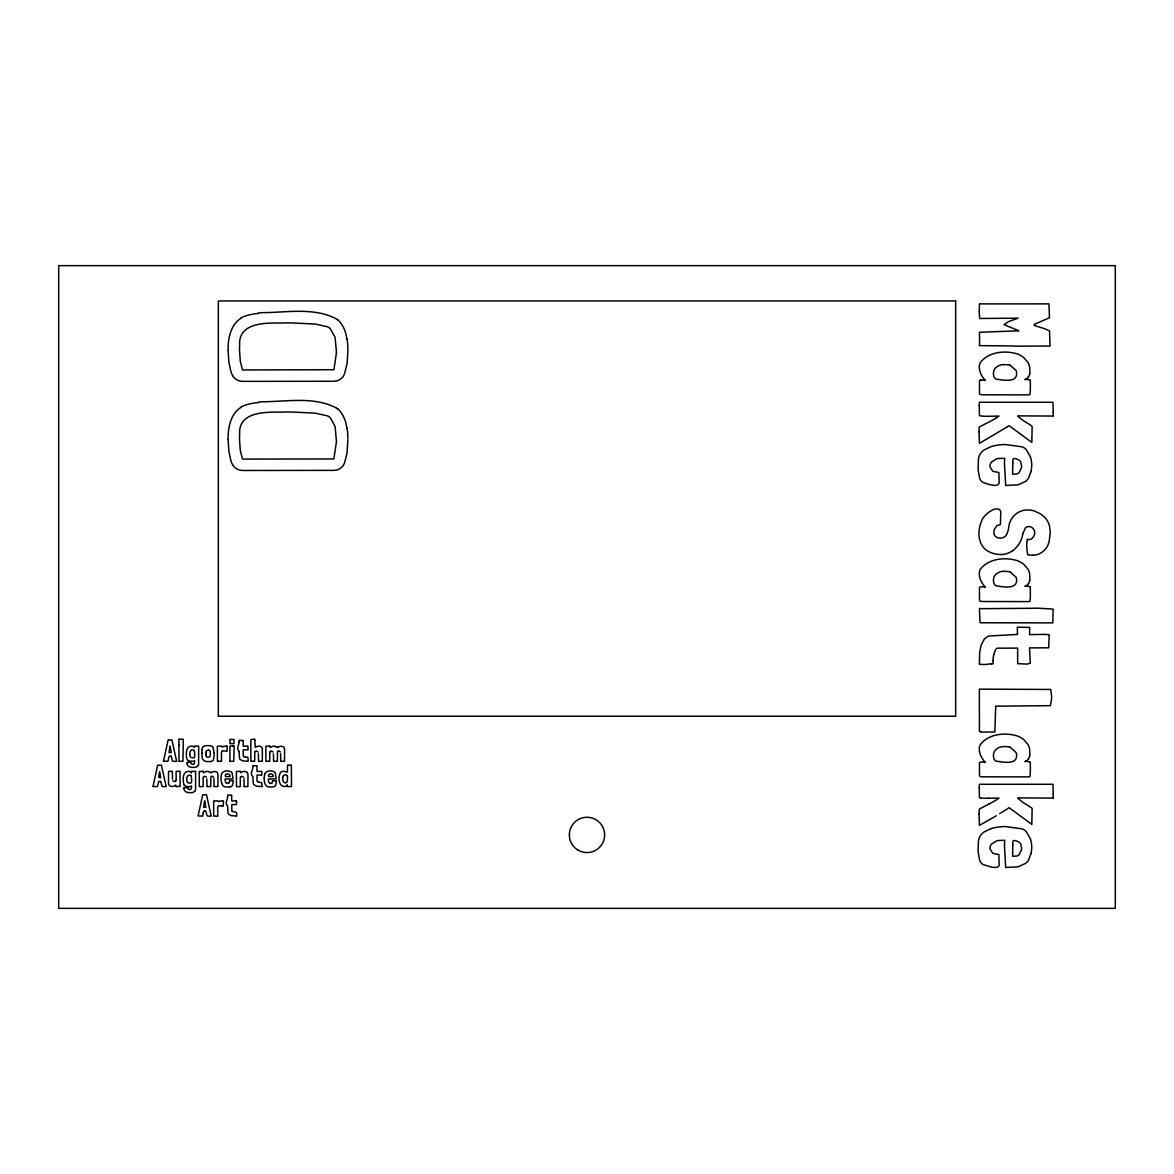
<?xml version="1.0" encoding="UTF-8"?>
<svg xmlns="http://www.w3.org/2000/svg" width="1174" height="1174" viewBox="0 0 1174 1174"><rect width="100%" height="100%" fill="white"/><g stroke="black" fill="none" stroke-linecap="round" stroke-linejoin="round"><path stroke-width="1.5" d="M186.681 779.36L186.695 778.846A5.063 5.063 0 0 1 186.739 778.171A5.063 5.063 0 0 1 187.972 775.721A2.113 2.113 0 0 1 189.308 775.163A3.214 3.214 0 0 1 189.748 775.178L190.203 775.266A1.629 1.629 0 0 1 191.245 776.219M189.748 754.09L189.748 753.576A5.063 5.063 0 0 1 189.792 752.901A5.063 5.063 0 0 1 191.039 750.45A2.113 2.113 0 0 1 192.375 749.893A3.214 3.214 0 0 1 192.815 749.907L193.255 749.995A1.629 1.629 0 0 1 194.312 750.949M979.248 311.58L979.439 304.286M239.1 742.071C238.469 747.09 236.297 747.955 239.114 751.536M191.479 772.697L191.45 772.125A1.981 1.981 0 0 1 191.479 771.465M205.964 755.513L206.565 756.863A2.583 2.583 0 0 0 207.871 757.274A4.197 4.197 0 0 0 208.4 757.259L209.442 756.936A1.541 1.541 0 0 0 210.043 756.261L210.307 754.354A13.912 13.912 0 0 0 210.337 753.341A7.631 7.631 0 0 0 210.263 752.108A1.966 1.966 0 0 0 208.414 750.113M979.439 609.497L980.055 622.778L1052.814 622.88L1053.107 609.101L1037.904 608.176A175.762 175.762 0 0 0 1033.458 608.279L981.89 608.66A111.721 111.721 0 0 1 979.439 608.484M206.008 754.295L206.066 752.534M206.008 754.427L205.964 755.396M191.509 787.211L191.113 788.913A1.57 1.57 0 0 1 190.247 789.559L189.542 789.632A1.864 1.864 0 0 1 187.884 787.754M194.576 761.999L194.165 763.643A1.57 1.57 0 0 1 193.299 764.289L192.595 764.362A1.864 1.864 0 0 1 191.729 764.039A1.79 1.79 0 0 1 190.892 762.542A9.363 9.363 0 0 0 187.004 762.528M214.167 753.018L214.079 754.897A57.952 57.952 0 0 1 213.903 757.391L213.242 760.121A2.906 2.906 0 0 1 211.746 761.178A6.912 6.912 0 0 1 210.307 761.588M269.712 752.93L269.8 759.637A11.021 11.021 0 0 1 269.697 761.075L269.682 761.192A3.419 3.419 0 0 1 268.508 761.339M236.458 804.131L236.576 802.003M247.89 749.379L248.007 747.251A2.333 2.333 0 0 0 247.802 746.004L243.267 746.268L243.121 740.501M261.699 774.649L261.831 772.521A2.333 2.333 0 0 0 261.611 771.274L257.077 771.538L256.93 765.771M176.217 779.727L176.085 773.666A11.872 11.872 0 0 1 176.203 771.567L176.276 771.435A3.419 3.419 0 0 1 177.421 771.303L179.094 771.303A5.665 5.665 0 0 0 180.018 771.274L180.092 785.582A12.474 12.474 0 0 1 180.062 786.419L180.048 786.507A9.113 9.113 0 0 0 178.976 786.433L176.364 786.639M287.513 765.521L287.425 772.125L283.77 771.303A6.765 6.765 0 0 0 281.599 771.744A2.597 2.597 0 0 0 280.733 772.213C277.695 776.366 278.209 787.431 285.561 786.433A2.128 2.128 0 0 0 286.984 785.333L287.087 785.098M264.209 777.922L264.179 778.626A15.365 15.365 0 0 0 264.81 783.117A5.958 5.958 0 0 0 266.938 786.375A4.344 4.344 0 0 0 268.553 786.859L271.326 786.962A13.662 13.662 0 0 0 271.84 786.947L273.116 786.829A3.463 3.463 0 0 0 275.597 785.567L276.183 783.087A46.711 46.711 0 0 0 276.404 780.783A2.935 2.935 0 0 0 275.288 780.71L272.911 780.725M202.06 749.511L202.104 749.247A5.753 5.753 0 0 1 202.236 748.63L202.544 747.677M225.232 775.897L225.643 774.693A1.702 1.702 0 0 1 226.347 774.106L227.154 773.915A3.038 3.038 0 0 1 228.827 774.18A2.216 2.216 0 0 1 230.031 776.19M268.406 775.897L268.831 774.693A1.702 1.702 0 0 1 269.536 774.106L270.328 773.915A3.038 3.038 0 0 1 272.016 774.18A2.216 2.216 0 0 1 273.204 776.19M1023.024 533.304L1025.43 527.874A5.342 5.342 0 0 1 1026.942 526.877C1031.917 525.013 1036.246 530.663 1034.265 535.183A11.27 11.27 0 0 1 1033.032 537.296L1031.961 538.499A4.579 4.579 0 0 1 1028.996 539.585A5.166 5.166 0 0 1 1027.573 539.38M153.031 786.345L157.654 765.287A2.642 2.642 0 0 1 158.108 765.243M993.732 654.593L995.523 649.838A6.633 6.633 0 0 1 997.181 648.209L1017.653 648.107L1017.653 663.809A9.906 9.906 0 0 1 1019.164 663.721L1026.986 664.102L1030.317 663.207L1029.51 647.901L1048.749 647.799A15.145 15.145 0 0 1 1048.69 646.903L1049.16 636.147A8.922 8.922 0 0 0 1049.072 634.723A47.914 47.914 0 0 0 1043.51 634.444M282.802 776.983L283.11 776.043A2.099 2.099 0 0 1 283.873 775.236L285.091 774.855A4.476 4.476 0 0 1 286.397 774.869L287.41 775.911M203.205 813.406L203.425 812.349M163.48 761.207L168.131 740.016A2.642 2.642 0 0 1 168.586 739.972M1030.816 471.889L1028.629 477.921A13.662 13.662 0 0 1 1025.665 481.311L1018.151 484.803L1005.692 485.464L1004.474 463.759A33.738 33.738 0 0 1 1004.812 458.3L998.854 458.447M1030.816 853.909L1028.629 859.94A13.662 13.662 0 0 1 1025.665 863.33L1018.151 866.838L1005.692 867.483L1004.474 845.779A33.738 33.738 0 0 1 1004.812 840.32L998.854 840.467M264.781 774.018L264.884 773.695A4.314 4.314 0 0 1 267.114 771.597L267.892 771.274A8.159 8.159 0 0 1 272.397 771.127L274.202 771.802A4.094 4.094 0 0 1 275.215 772.697L276.272 778.729A16.275 16.275 0 0 1 274.555 778.89L270.093 779.052A10.126 10.126 0 0 1 268.318 778.949L268.347 780.549M344.51 463.158L347.005 453.296L347.9 439.824M344.466 374.124L347.152 363.192L347.886 350.439M169.995 746.326L169.012 752.593L171.257 752.593L170.113 746.238M204.584 801.079L203.601 807.345L205.846 807.345L204.804 801.094M198.377 765.243L197.995 765.741A4.711 4.711 0 0 1 194.767 767.4L191.186 767.312A5.503 5.503 0 0 1 187.473 765.14A4.725 4.725 0 0 1 187.004 762.865M195.31 790.513L194.943 791.012A4.711 4.711 0 0 1 191.7 792.67L188.119 792.582A5.503 5.503 0 0 1 184.406 790.41A4.725 4.725 0 0 1 183.936 788.136M979.468 304.213L979.586 304.11A2.509 2.509 0 0 1 980.158 303.89L1048.954 303.875L1049.453 317.229M1049.468 317.758L1038.359 322.601A67.828 67.828 0 0 0 1036.319 323.408L1034.162 324.45L1034.279 325.403A8.57 8.57 0 0 0 1035.072 325.712L1042.673 328.104A71.643 71.643 0 0 1 1045.755 329.146L1049.673 331.039A13.956 13.956 0 0 0 1049.571 332.756L1050.07 346.037L1015.451 346.139A65.48 65.48 0 0 1 1011.665 345.934L979.351 345.626A40.708 40.708 0 0 0 979.6 342.162L979.439 332.257L1018.856 330.833L1017.638 330.217A37.612 37.612 0 0 0 1015.657 329.439L1004.064 324.699L1008.525 321.647A27.985 27.985 0 0 1 1009.743 321.162L1018.151 318.169L979.747 318.477A41.295 41.295 0 0 1 979.292 311.58M995.992 418.135L999.001 416.051L988.567 416.256A48.428 48.428 0 0 1 980.305 415.889L979.439 415.655L979.248 405.822M1007.483 426.734L1009.141 425.678L1031.829 442.407L1032.137 426.397L1031.3 425.736A51.289 51.289 0 0 0 1028.453 423.799L1025.049 421.686A56.396 56.396 0 0 1 1022.099 419.808L1017.653 416.051A19.694 19.694 0 0 1 1021.189 415.889L1053.005 416.051M1007.087 426.969L979.439 443.317L979.043 431.871M1007.087 809.003L1009.141 807.697L1031.829 824.427L1032.137 808.416L1031.3 807.756A51.289 51.289 0 0 0 1028.453 805.819L1025.049 803.706A56.396 56.396 0 0 1 1022.099 801.827L1017.653 798.085A19.694 19.694 0 0 1 1021.189 797.909L1053.005 798.085M1006.25 809.532L1001.569 812.467M1000.6 813.068L999.646 813.655M996.271 815.739L995.303 816.341M994.334 816.928L979.439 825.337L979.043 813.89M241.184 318.139C230.75 324.376 227.829 338.684 228.108 350.248M241.184 407.246C230.574 413.659 227.932 427.762 228.108 439.355M221.504 761.192L221.475 761.222A4.491 4.491 0 0 1 220.228 761.354M175.586 785.171L176.027 785.582A6.472 6.472 0 0 0 176.085 786.536M203.733 772.756L203.293 772.331A6.472 6.472 0 0 0 203.234 771.391M255.286 747.486L254.831 740.545M270.343 747.486L269.903 747.06A6.472 6.472 0 0 0 269.844 746.121M240.831 772.786L240.435 772.331A6.472 6.472 0 0 0 240.391 771.391M277.739 747.31L276.8 747.207M211.129 772.58L210.19 772.477M218.54 805.951L217.674 807.36L217.777 815.827M287.542 765.154L287.909 765.081A13.53 13.53 0 0 1 288.921 765.037L289.861 765.052A10.992 10.992 0 0 1 291.343 765.14L291.519 786.536L289.156 786.595A9.832 9.832 0 0 1 287.425 786.507M988.772 804.102L979.439 809.018A17.537 17.537 0 0 0 979.116 813.876M222.268 751.199L221.402 752.593L221.504 761.075M221.915 746.987L222.972 746.576M218.188 801.739L219.245 801.328M990.944 828.683L984.047 831.999A16.744 16.744 0 0 0 980.246 835.873A14.499 14.499 0 0 0 978.426 841.142L978.133 850.372A45.551 45.551 0 0 0 978.177 852.075L979.659 860.542A10.17 10.17 0 0 0 982.887 864.46C987.026 865.678 997.269 869.993 999.118 865.443A18.931 18.931 0 0 0 999.103 863.536L998.898 854.525L992.896 853.381L989.99 848.993A12.019 12.019 0 0 1 990.166 846.615A7.69 7.69 0 0 1 991.736 843.915L996.77 840.833A5.459 5.459 0 0 1 997.401 840.687L998.516 840.511M233.758 743.553L234.081 739.459L229.943 739.371L230.06 743.568M998.516 458.491L997.401 458.667A5.459 5.459 0 0 0 996.77 458.814L991.736 461.896A7.69 7.69 0 0 0 990.181 464.596A12.019 12.019 0 0 0 990.005 466.973L992.896 471.361L998.898 472.506L999.103 481.516A18.931 18.931 0 0 1 999.118 483.424C997.181 487.856 987.085 483.732 982.887 482.426A10.17 10.17 0 0 1 979.659 478.522L978.177 470.055A45.551 45.551 0 0 1 978.133 468.338L978.426 459.122A14.499 14.499 0 0 1 980.246 453.854A16.744 16.744 0 0 1 984.047 449.98L990.944 446.663A51.23 51.23 0 0 1 1005.59 444.535L1022.305 446.868A12.841 12.841 0 0 1 1026.164 449.451L1030.42 456.891A27.178 27.178 0 0 1 1031.741 464.699A27.325 27.325 0 0 1 1030.831 471.889M285.752 782.72L285.898 782.691A1.6 1.6 0 0 0 287.116 781.825L287.234 781.4A15.57 15.57 0 0 0 287.322 775.926M991.311 664.058L993.131 663.809A19.268 19.268 0 0 1 993.072 663.002L993.028 660.463M221.681 783.102A5.958 5.958 0 0 0 223.75 786.375A4.344 4.344 0 0 0 225.379 786.859L228.152 786.962A13.662 13.662 0 0 0 228.666 786.947L229.943 786.829M202.97 771.274L200.343 771.479A9.143 9.143 0 0 1 199.888 771.465L199.272 771.494A12.474 12.474 0 0 0 199.228 772.331L199.316 786.653A5.885 5.885 0 0 1 200.226 786.624L201.899 786.653A3.419 3.419 0 0 0 203.058 786.536L203.087 786.463A11.021 11.021 0 0 0 203.19 784.907L203.117 778.201A1.966 1.966 0 0 1 203.718 776.704M221.211 746.033L218.467 746.209A9.113 9.113 0 0 1 217.41 746.15A12.474 12.474 0 0 0 217.351 747.06L217.439 761.383A6.017 6.017 0 0 1 218.349 761.354M210.249 761.574L206.14 761.5A4.872 4.872 0 0 1 203.513 760.18A4.036 4.036 0 0 1 202.427 758.345A7.792 7.792 0 0 1 202.031 756.056L202.001 753.312M191.391 761.324L192.991 761.266A2.421 2.421 0 0 0 194.605 760.591L194.576 761.735M188.324 786.595L189.939 786.536A2.421 2.421 0 0 0 191.553 785.861L191.509 787.006M236.312 800.785L231.718 801.035L231.689 795.253M242.813 740.515L239.628 740.368M256.622 765.786L253.437 765.639M231.425 795.268L228.196 795.136M247.626 757.201L246.922 757.215A11.256 11.256 0 0 1 245.161 756.981L245.161 757.01M261.494 782.471L260.731 782.486A11.256 11.256 0 0 1 258.97 782.251M261.729 786.565L256.666 786.213L253.995 784.804A3.199 3.199 0 0 1 253.408 783.88A49.264 49.264 0 0 1 252.968 776.806C249.607 773.226 252.41 772.154 252.909 767.341A14.367 14.367 0 0 1 252.997 765.668M236.4 816.047L231.425 815.695L228.754 814.286A3.199 3.199 0 0 1 228.167 813.377A49.264 49.264 0 0 1 227.727 806.289C224.483 802.722 227.184 801.71 227.668 796.823A14.367 14.367 0 0 1 227.756 795.165M981.068 379.98L980.466 380.053A1.6 1.6 0 0 0 979.454 380.919L979.527 393.804A1.629 1.629 0 0 0 980.525 394.596L981.171 394.669A23.627 23.627 0 0 1 983.313 394.802L1027.411 394.875A12.855 12.855 0 0 0 1028.483 394.831L1029.906 394.669L1030.17 392.483A69.457 69.457 0 0 0 1030.361 388.77L1030.332 379.95A10.639 10.639 0 0 1 1029.29 379.789L1028.028 379.628A13.031 13.031 0 0 0 1025.151 379.451M988.567 798.276L999.001 798.085L995.992 800.154A85.951 85.951 0 0 1 988.757 804.087M205.039 810.882L203.806 810.941A12.107 12.107 0 0 0 203.44 812.349M258.544 761.354L260.98 761.324A19.4 19.4 0 0 0 262.11 761.266L262.345 761.236A11.3 11.3 0 0 1 262.316 760.767L262.374 750.171A16.098 16.098 0 0 0 262.301 749.056L261.714 747.192A4.901 4.901 0 0 0 258.735 746.209A4.901 4.901 0 0 0 255.594 747.266M273.615 761.354L276.051 761.324A19.4 19.4 0 0 0 277.167 761.266L277.416 761.236A10.39 10.39 0 0 1 277.372 760.459L277.475 751.507A2.157 2.157 0 0 1 278.664 751.037M280.747 761.354L283.198 761.324A19.4 19.4 0 0 0 284.313 761.266L284.548 761.236A11.3 11.3 0 0 1 284.534 760.767L284.578 750.171A16.098 16.098 0 0 0 284.504 749.056L283.917 747.192A5.019 5.019 0 0 0 277.871 747.354M172.314 771.303L169.878 771.333A19.4 19.4 0 0 0 168.763 771.391L168.63 771.406A11.3 11.3 0 0 1 168.542 771.89L168.484 782.486A16.098 16.098 0 0 0 168.557 783.601L169.159 785.465A4.901 4.901 0 0 0 172.123 786.448A4.901 4.901 0 0 0 175.278 785.377M229.722 780.725L232.1 780.666A2.935 2.935 0 0 1 233.23 780.725A46.711 46.711 0 0 1 233.01 783.087L232.437 785.45A3.463 3.463 0 0 1 229.943 786.8M207.006 786.624L209.442 786.595A19.4 19.4 0 0 0 210.572 786.536L210.806 786.507A10.39 10.39 0 0 1 210.762 785.729L210.865 776.777A2.157 2.157 0 0 1 212.054 776.308M214.152 786.624L216.588 786.595A19.4 19.4 0 0 0 217.704 786.536L217.953 786.507A11.3 11.3 0 0 1 217.924 786.037L217.982 775.442A16.098 16.098 0 0 0 217.909 774.326L217.381 772.521A5.019 5.019 0 0 0 211.261 772.624M244.148 786.624L246.584 786.595A19.4 19.4 0 0 0 247.714 786.536L247.949 786.507A11.3 11.3 0 0 1 247.919 786.037L247.978 775.442A16.098 16.098 0 0 0 247.905 774.326L247.318 772.463A4.901 4.901 0 0 0 244.339 771.479M247.919 749.834L243.209 749.834L243.238 755.968A2.803 2.803 0 0 0 245.014 756.922M261.729 775.104L257.018 775.104L257.047 781.238A2.803 2.803 0 0 0 258.823 782.192L258.97 782.28M236.488 804.586L231.777 804.586L231.806 810.72M220.228 761.383L218.349 761.354M253.437 761.383L251.867 761.354M268.508 761.383L266.938 761.354A5.885 5.885 0 0 0 265.911 761.383L265.838 747.06A12.474 12.474 0 0 1 265.867 746.224L266.498 746.194A9.143 9.143 0 0 0 266.953 746.209L269.565 746.004M1043.51 634.415L1029.598 634.635L1029.701 627.43L1017.344 627.136L1017.447 634.43L988.361 636.044L984.414 638.949L981.068 645.289L979.659 652.539L979.439 663.809M217.469 800.785L214.739 800.962A9.113 9.113 0 0 1 213.683 800.903L213.668 800.991A12.474 12.474 0 0 0 213.624 801.827L213.712 816.135A6.017 6.017 0 0 1 214.622 816.106L216.5 816.135A4.491 4.491 0 0 0 217.66 816.047M233.024 745.989L234.198 746.004L233.714 761.28A9.01 9.01 0 0 1 232.775 761.31L230.163 761.295M232.878 745.989L230.06 745.916A25.432 25.432 0 0 0 229.928 749.555L229.928 760.693A26.415 26.415 0 0 1 229.884 761.295M269.125 776.557L272.911 776.616M191.113 761.354L188.368 760.752A2.994 2.994 0 0 1 187.15 759.431A11.388 11.388 0 0 1 186.358 755.88L186.328 753.312A11.637 11.637 0 0 1 186.417 751.991L186.725 750.406A5.107 5.107 0 0 1 187.106 749.071L187.723 748.102A3.625 3.625 0 0 1 188.632 747.046A5.562 5.562 0 0 1 191.876 746.18L192.932 746.312A2.333 2.333 0 0 1 194.326 747.427L194.4 747.618M188.045 786.624L185.301 786.022A2.994 2.994 0 0 1 184.098 784.702M179.152 739.194L183.291 739.282L182.968 761.251A9.01 9.01 0 0 1 181.853 761.31L179.27 761.295M203.674 794.769L204.012 794.769A10.86 10.86 0 0 0 204.599 794.754L206.463 794.607L211.232 816.047A10.463 10.463 0 0 1 207.167 815.886A9.935 9.935 0 0 1 206.932 815.314L206.242 812.613A12.665 12.665 0 0 0 205.714 810.955A1.908 1.908 0 0 0 205.039 810.911M226.465 746.136L225.672 746.121A9.26 9.26 0 0 0 222.972 746.591M225.848 776.557L229.722 776.616M169.027 740.002L169.423 740.016A10.86 10.86 0 0 0 170.01 740.002L171.874 739.855L176.643 761.295A10.463 10.463 0 0 1 172.578 761.134A9.935 9.935 0 0 1 172.343 760.547L171.653 757.861A12.665 12.665 0 0 0 171.125 756.203M158.549 765.272L158.945 765.287A10.86 10.86 0 0 0 159.532 765.272L161.396 765.125L166.165 786.565A10.463 10.463 0 0 1 162.1 786.404L162.056 786.433A9.935 9.935 0 0 1 161.865 785.817L161.176 783.131A12.665 12.665 0 0 0 160.647 781.473M163.538 761.266L167.339 761.324A2.524 2.524 0 0 0 167.882 761.266A13.662 13.662 0 0 0 168.572 758.639L168.836 757.597A12.107 12.107 0 0 1 169.188 756.261L170.45 756.129A1.908 1.908 0 0 1 171.008 756.159M153.06 786.536L156.861 786.595A2.524 2.524 0 0 0 157.404 786.536A13.662 13.662 0 0 0 158.094 783.909L158.358 782.867A12.107 12.107 0 0 1 158.71 781.532L159.972 781.4A1.908 1.908 0 0 1 160.53 781.429M188.823 771.421L189.88 771.582A2.333 2.333 0 0 1 191.259 772.697L191.333 772.888M230.427 743.568L232.892 743.626A4.608 4.608 0 0 0 233.758 743.568M240.112 771.274L237.486 771.479A9.113 9.113 0 0 1 236.429 771.421L236.414 771.494A12.474 12.474 0 0 0 236.385 772.331L236.458 786.653A5.665 5.665 0 0 1 237.368 786.624L239.041 786.653A3.419 3.419 0 0 0 240.2 786.536L240.23 786.463A11.021 11.021 0 0 0 240.332 784.907L240.259 778.201A1.966 1.966 0 0 1 240.861 776.704M254.538 739.165L250.84 739.62L250.854 761.383A5.665 5.665 0 0 1 251.764 761.354M279.03 751.067L280.293 751.991M212.435 776.337L213.697 777.261M1028.028 586.34L1029.29 586.516A10.639 10.639 0 0 0 1030.317 586.604L1030.361 595.482A69.457 69.457 0 0 1 1030.185 599.21L1029.906 601.396L1028.483 601.543A12.855 12.855 0 0 1 1027.411 601.602L983.313 601.514A23.627 23.627 0 0 0 981.171 601.382L980.525 601.308A1.629 1.629 0 0 1 979.527 600.53L979.454 587.631A1.6 1.6 0 0 1 980.466 586.765L981.068 586.707A12.943 12.943 0 0 1 983.445 586.897L983.577 586.927A9.788 9.788 0 0 0 985.118 587.117M980.319 797.836L979.439 797.674L979.248 787.842M1010.095 365.187L1016.229 370.661C1019.34 383.546 1003.609 380.185 995.948 379.07A3.463 3.463 0 0 1 995.259 378.571A5.562 5.562 0 0 1 993.791 376.15L993.453 374.389A10.742 10.742 0 0 1 993.439 373.083L993.732 371.175A7.646 7.646 0 0 1 995.831 367.653L996.565 367.007A11.623 11.623 0 0 1 1003.711 364.556M1010.095 571.899L1016.229 577.373C1019.34 590.258 1003.609 586.912 995.948 585.782A3.463 3.463 0 0 1 995.259 585.283A5.562 5.562 0 0 1 993.791 582.862L993.453 581.101A10.742 10.742 0 0 1 993.439 579.809L993.732 577.887A7.646 7.646 0 0 1 995.831 574.365L996.565 573.734A11.623 11.623 0 0 1 1003.711 571.283M1010.095 747.207L1016.229 752.681C1019.34 765.565 1003.609 762.219 995.948 761.09A3.463 3.463 0 0 1 995.259 760.591A5.562 5.562 0 0 1 993.791 758.169L993.453 756.408A10.742 10.742 0 0 1 993.439 755.102L993.732 753.194A7.646 7.646 0 0 1 995.831 749.672L996.565 749.027A11.623 11.623 0 0 1 1003.711 746.591A28.646 28.646 0 0 1 1010.11 747.134M336.219 318.8C313.752 307.045 286.236 312.636 261.963 312.651A117.415 117.415 0 0 0 258.251 313.091M336.219 407.921C313.752 396.166 286.221 401.743 261.963 401.757A117.415 117.415 0 0 0 258.251 402.212M336.366 318.917L337.877 320.194M336.366 408.038L337.877 409.3M287.248 785.098L287.395 786.286M232.628 375.607L232.188 374.814A23.025 23.025 0 0 1 230.926 371.644L228.901 362.311L228.123 350.747M232.569 464.625L232.188 463.921A23.025 23.025 0 0 1 230.926 460.751L228.901 451.432L228.123 439.766M258.089 751.991L256.475 751.052A2.04 2.04 0 0 0 255.33 751.507M243.693 777.261L242.079 776.322A2.04 2.04 0 0 0 240.919 776.777M172.827 780.783L174.383 781.605A2.04 2.04 0 0 0 175.542 781.15M273.116 751.991L271.546 751.052A2.04 2.04 0 0 0 270.387 751.507M206.521 777.261L204.936 776.322A2.04 2.04 0 0 0 203.777 776.777M346.99 338.494L347.122 339.359M346.99 427.6L347.122 428.481M280.586 753.737L280.733 760.957M273.439 753.737L273.586 760.957M206.844 779.008L206.976 786.228M172.505 779.14L172.343 771.7M258.368 753.547L258.529 760.957M243.972 778.788L244.133 786.228M213.962 778.788L214.123 786.228M254.802 739.282L254.831 740.178M214.152 752.798L212.92 747.002A4.505 4.505 0 0 0 210.953 745.93L209.794 745.71A9.73 9.73 0 0 0 208.811 745.666L206.639 745.681A7.044 7.044 0 0 0 204.32 746.136A2.847 2.847 0 0 0 202.544 747.383M225.173 780.549L225.129 778.934A10.126 10.126 0 0 0 226.773 779.037L231.381 778.905A16.275 16.275 0 0 0 233.098 778.744L232.041 772.697A4.094 4.094 0 0 0 231.014 771.802L229.209 771.142A8.159 8.159 0 0 0 224.704 771.274L223.926 771.567A4.314 4.314 0 0 0 221.651 773.681M178.903 745.094L179.02 760.561A33.518 33.518 0 0 1 178.962 761.295M1053.21 412.103L1053.005 402.271L979.439 402.271A14.117 14.117 0 0 0 979.307 405.822M1053.21 794.123L1053.005 784.291L979.439 784.291A14.117 14.117 0 0 0 979.307 787.842M347.886 349.456L347.842 347.827A74.769 74.769 0 0 0 347.152 339.359M347.886 438.577L347.842 436.948A74.769 74.769 0 0 0 347.152 428.481M202.001 753.004L201.987 750.626A9.568 9.568 0 0 1 202.06 749.511M1027.47 554.583L1027.47 554.686A30.891 30.891 0 0 0 1033.296 555.155M232.731 464.904A11.402 11.402 0 0 0 242.548 470.481L333.9 470.378A11.402 11.402 0 0 0 344.378 463.451M241.213 406.762A49.792 49.792 0 0 1 258.28 402.609M338.156 409.036A31.581 31.581 0 0 1 346.697 427.644M232.731 375.783A11.402 11.402 0 0 0 242.548 381.374L333.9 381.257A11.402 11.402 0 0 0 344.378 374.345M241.213 317.655A49.792 49.792 0 0 1 258.28 313.487M338.156 319.915A31.581 31.581 0 0 1 346.697 338.523M236.37 800.756A2.333 2.333 0 0 1 236.517 801.989M231.748 810.779A2.803 2.803 0 0 0 233.582 811.674L233.729 811.762A11.256 11.256 0 0 0 235.49 811.997M236.444 812.511A10.331 10.331 0 0 1 236.62 816.062M219.245 801.343A9.26 9.26 0 0 1 221.945 800.859L222.737 800.888A5.723 5.723 0 0 1 223.442 800.932L223.251 806.23A10.096 10.096 0 0 0 221.372 805.731M218.511 805.819A7.059 7.059 0 0 1 221.358 805.834M203.175 794.725A2.642 2.642 0 0 0 202.72 794.783L198.083 815.915L201.928 816.077A2.524 2.524 0 0 0 202.471 816.018M203.161 813.391A13.662 13.662 0 0 1 202.53 816.033M282.64 779.125A7.602 7.602 0 0 1 282.758 776.983M282.582 779.14A4.769 4.769 0 0 0 283.345 781.546A2.495 2.495 0 0 0 285.429 782.779M264.267 777.936A24.258 24.258 0 0 1 264.722 774.004M270.152 783.44A3.038 3.038 0 0 1 268.538 781.356M270.196 783.337A3.463 3.463 0 0 0 270.974 783.396A1.981 1.981 0 0 0 271.928 782.823M272.485 780.945A2.818 2.818 0 0 1 272.06 782.911M261.685 783.029A10.331 10.331 0 0 1 261.861 786.58M241.198 772.536A4.901 4.901 0 0 1 244.339 771.435M221.637 783.117A15.365 15.365 0 0 1 221.005 778.714L221.035 777.922A24.258 24.258 0 0 1 221.548 774.004M226.964 783.44A3.038 3.038 0 0 1 225.349 781.356M227.022 783.337A3.463 3.463 0 0 0 227.785 783.396A1.981 1.981 0 0 0 228.739 782.823M229.312 780.945A2.818 2.818 0 0 1 228.871 782.911M204.056 772.536A4.901 4.901 0 0 1 210.043 772.389M195.368 790.542A2.553 2.553 0 0 0 195.559 789.28L195.618 771.391L192.463 771.347A14.587 14.587 0 0 0 191.509 771.421M183.936 787.798A9.363 9.363 0 0 1 187.825 787.886M184.039 784.731A11.388 11.388 0 0 1 183.305 781.15L183.261 778.582A11.637 11.637 0 0 1 183.364 777.261L183.658 775.676A5.107 5.107 0 0 1 184.039 774.341L184.656 773.373A3.625 3.625 0 0 1 185.565 772.316A5.562 5.562 0 0 1 188.823 771.45M187.576 782.295A4.109 4.109 0 0 1 186.695 779.624M187.532 782.339A2.95 2.95 0 0 0 189.895 783.102A1.746 1.746 0 0 0 191.377 782.588A4.27 4.27 0 0 0 191.597 781.121A25.006 25.006 0 0 0 191.318 776.219M176.173 779.727A1.966 1.966 0 0 1 175.601 781.209M270.651 747.266A4.901 4.901 0 0 1 276.638 747.119M269.756 752.93A1.966 1.966 0 0 1 270.328 751.433M255.257 751.433A1.966 1.966 0 0 0 254.699 752.93L254.743 759.637A11.021 11.021 0 0 1 254.641 761.075L254.626 761.192A3.419 3.419 0 0 1 253.437 761.339M247.875 757.758A10.331 10.331 0 0 1 248.052 761.31L242.857 760.943L240.186 759.534A3.199 3.199 0 0 1 239.599 758.609A49.264 49.264 0 0 1 239.158 751.536M239.114 742.071A14.367 14.367 0 0 1 239.188 740.412M226.465 746.136A5.723 5.723 0 0 1 227.169 746.165L226.978 751.463A10.096 10.096 0 0 0 225.1 750.978A7.059 7.059 0 0 0 222.238 751.067M206.316 750.876A3.184 3.184 0 0 1 208.4 750.274M206.154 752.534A4.182 4.182 0 0 1 206.316 750.978M198.435 765.272A2.553 2.553 0 0 0 198.611 764.01L198.685 746.121L195.427 746.077A14.587 14.587 0 0 0 194.576 746.15A1.981 1.981 0 0 0 194.546 746.84M189.748 754.354A4.109 4.109 0 0 0 190.628 757.025A2.95 2.95 0 0 0 192.947 757.832A1.746 1.746 0 0 0 194.429 757.318A4.27 4.27 0 0 0 194.664 755.851A25.006 25.006 0 0 0 194.385 750.949M178.976 745.079A31.683 31.683 0 0 1 179.079 739.18M980.554 731.813A5.327 5.327 0 0 0 982.785 732.077L994.848 732.004L995.655 708.069A16.994 16.994 0 0 0 995.567 706.176L1050.378 705.662L1051.552 699.117A47.444 47.444 0 0 0 1051.596 697.767A62.281 62.281 0 0 0 1051.581 695.668L1050.686 689.446L979.351 689.153L979.439 729.979A4.652 4.652 0 0 0 979.527 731.05M980.584 731.71A2.275 2.275 0 0 1 979.483 731.109M990.944 828.668A51.23 51.23 0 0 1 1005.59 826.555L1022.305 828.888A12.841 12.841 0 0 1 1026.164 831.486L1030.42 838.911A27.178 27.178 0 0 1 1031.741 846.718A27.325 27.325 0 0 1 1030.831 853.909M1053.181 794.123A23.495 23.495 0 0 1 1053.049 798.085M988.567 798.203A48.428 48.428 0 0 1 980.305 797.909M985.118 762.425A9.788 9.788 0 0 1 983.577 762.219L983.445 762.205A12.943 12.943 0 0 0 981.068 762.014L980.466 762.073A1.6 1.6 0 0 0 979.454 762.939L979.527 775.823A1.629 1.629 0 0 0 980.525 776.616L981.171 776.704A23.627 23.627 0 0 1 983.313 776.821L1027.411 776.894A12.855 12.855 0 0 0 1028.483 776.85L1029.906 776.704L1030.17 774.517A69.457 69.457 0 0 0 1030.361 770.79L1030.346 762.073A10.639 10.639 0 0 1 1029.29 761.809L1028.028 761.647A13.031 13.031 0 0 0 1025.151 761.471M985.279 762.234A19.488 19.488 0 0 1 979.219 749.041L979.263 748.425A9.216 9.216 0 0 1 980.407 744.492C988.757 733.677 1005.282 732.165 1017.594 736.054A22.981 22.981 0 0 1 1023.816 739.664L1028.013 744.536A14 14 0 0 1 1029.657 749.394L1029.833 752.96A24.449 24.449 0 0 1 1029.715 755.777M1029.745 755.777A8.159 8.159 0 0 1 1028.395 758.888M1028.497 758.962A7.015 7.015 0 0 1 1025.122 761.442M992.955 660.463A37.524 37.524 0 0 1 993.791 654.608M991.238 663.662A34.428 34.428 0 0 1 979.395 664.235M1003.711 571.371A28.646 28.646 0 0 1 1010.11 571.826M985.279 586.927A19.488 19.488 0 0 1 979.219 573.734L979.263 573.132A9.216 9.216 0 0 1 980.407 569.199C988.757 558.369 1005.282 556.858 1017.594 560.746A22.981 22.981 0 0 1 1023.816 564.371L1028.013 569.229A14 14 0 0 1 1029.657 574.101L1029.833 577.652A24.449 24.449 0 0 1 1029.715 580.47M1029.745 580.484A8.159 8.159 0 0 1 1028.395 583.581M1028.497 583.654A7.015 7.015 0 0 1 1025.122 586.149M1025.151 586.164A13.031 13.031 0 0 1 1028.028 586.369M1033.296 555.243A15.585 15.585 0 0 0 1039.812 553.526A16.832 16.832 0 0 0 1047.546 545.969A31.419 31.419 0 0 0 1049.16 541.317L1050.275 532.893L1049.673 526.818A22.688 22.688 0 0 0 1048.661 523.472L1048.133 522.269A18.828 18.828 0 0 0 1045.344 517.969L1040.839 514.065L1034.015 510.837A21.792 21.792 0 0 0 1028.585 509.986C1018.328 509.223 1009.17 517.719 1008.73 527.83A18.857 18.857 0 0 1 1008.613 528.329L1008.275 529.753A28.103 28.103 0 0 1 1007.248 532.893C1005.502 540.715 991.942 539.497 994.04 530.883A10.199 10.199 0 0 1 994.437 529.239L996.697 525.82L1000.424 524.485L1000.718 513.332A46.138 46.138 0 0 0 1000.688 511.292C997.181 503.822 982.741 515.298 981.42 521.549A30.715 30.715 0 0 0 978.94 533.7A23.289 23.289 0 0 0 981.743 544.971A16.098 16.098 0 0 0 987.804 551.105L990.592 552.455A22.79 22.79 0 0 0 1001.129 554.436M1027.764 554.51A40.312 40.312 0 0 1 1027.265 539.321M1022.921 533.289A25.931 25.931 0 0 1 1011.797 551.369M1011.739 551.266A20.354 20.354 0 0 1 1001.143 554.598M1053.181 412.103A23.495 23.495 0 0 1 1053.049 416.066M979.116 431.856A17.537 17.537 0 0 1 979.365 426.984L988.772 422.082A85.951 85.951 0 0 0 996.007 418.164M1003.711 364.659A28.646 28.646 0 0 1 1010.11 365.114M981.068 379.994A12.943 12.943 0 0 1 983.445 380.171L983.577 380.215A9.788 9.788 0 0 0 985.118 380.405M985.279 380.215A19.488 19.488 0 0 1 979.219 367.007L979.263 366.405A9.216 9.216 0 0 1 980.407 362.473C988.757 351.657 1005.282 350.131 1017.594 354.034A22.981 22.981 0 0 1 1023.816 357.644L1028.013 362.517A14 14 0 0 1 1029.657 367.374L1029.833 370.94A24.449 24.449 0 0 1 1029.715 373.758M1029.745 373.758A8.159 8.159 0 0 1 1028.395 376.869M1028.497 376.927A7.015 7.015 0 0 1 1025.122 379.422M1012.78 463.114L1012.648 474.267L1017.066 473.973A6.354 6.354 0 0 0 1019.076 472.652L1021.453 467.956A14.851 14.851 0 0 0 1021.6 465.814L1020.676 461.808A5.547 5.547 0 0 0 1019.516 460.399C1017.594 459.298 1012.898 456.921 1012.839 459.841A34.193 34.193 0 0 0 1012.81 460.663L1012.78 463.114M1012.78 845.148L1012.648 856.286L1017.066 855.993A6.354 6.354 0 0 0 1019.076 854.672L1021.453 849.976A14.851 14.851 0 0 0 1021.6 847.833L1020.676 843.827A5.547 5.547 0 0 0 1019.516 842.418C1017.653 841.362 1013.001 838.911 1012.839 841.861A34.193 34.193 0 0 0 1012.81 842.697L1012.78 845.148M336.483 352.361L333.944 369.722L242.534 369.957L240.303 361.431L239.525 350.248A56.029 56.029 0 0 1 239.672 345.303C238.087 322.894 264.326 322.894 280.102 323.026A437.52 437.52 0 0 1 291.724 322.909L315.248 324.053L327.194 326.695A9.847 9.847 0 0 1 330.408 328.823L335.074 337.305L336.483 352.361M336.483 441.468L333.886 458.961L242.534 459.078L240.303 450.552L239.525 439.355A56.029 56.029 0 0 1 239.672 434.424C238.087 412.001 264.326 412.015 280.102 412.133A437.52 437.52 0 0 1 291.724 412.015L315.248 413.16L327.194 415.801A9.847 9.847 0 0 1 330.408 417.929L335.074 426.426L336.483 441.468M158.622 777.203L160.779 777.863L159.635 771.509L158.622 777.203M1115.3 265.647L58.7 265.647L58.7 908.353L1115.3 908.353L1115.3 265.647M955.68 300.955L218.32 300.955L218.32 716.243L955.68 716.243L955.68 300.955M578.166 850.211A17.654 17.654 0 0 0 604.654 834.919A17.654 17.654 0 0 0 578.166 819.628A17.654 17.654 0 0 0 578.166 850.211"/></g></svg>
